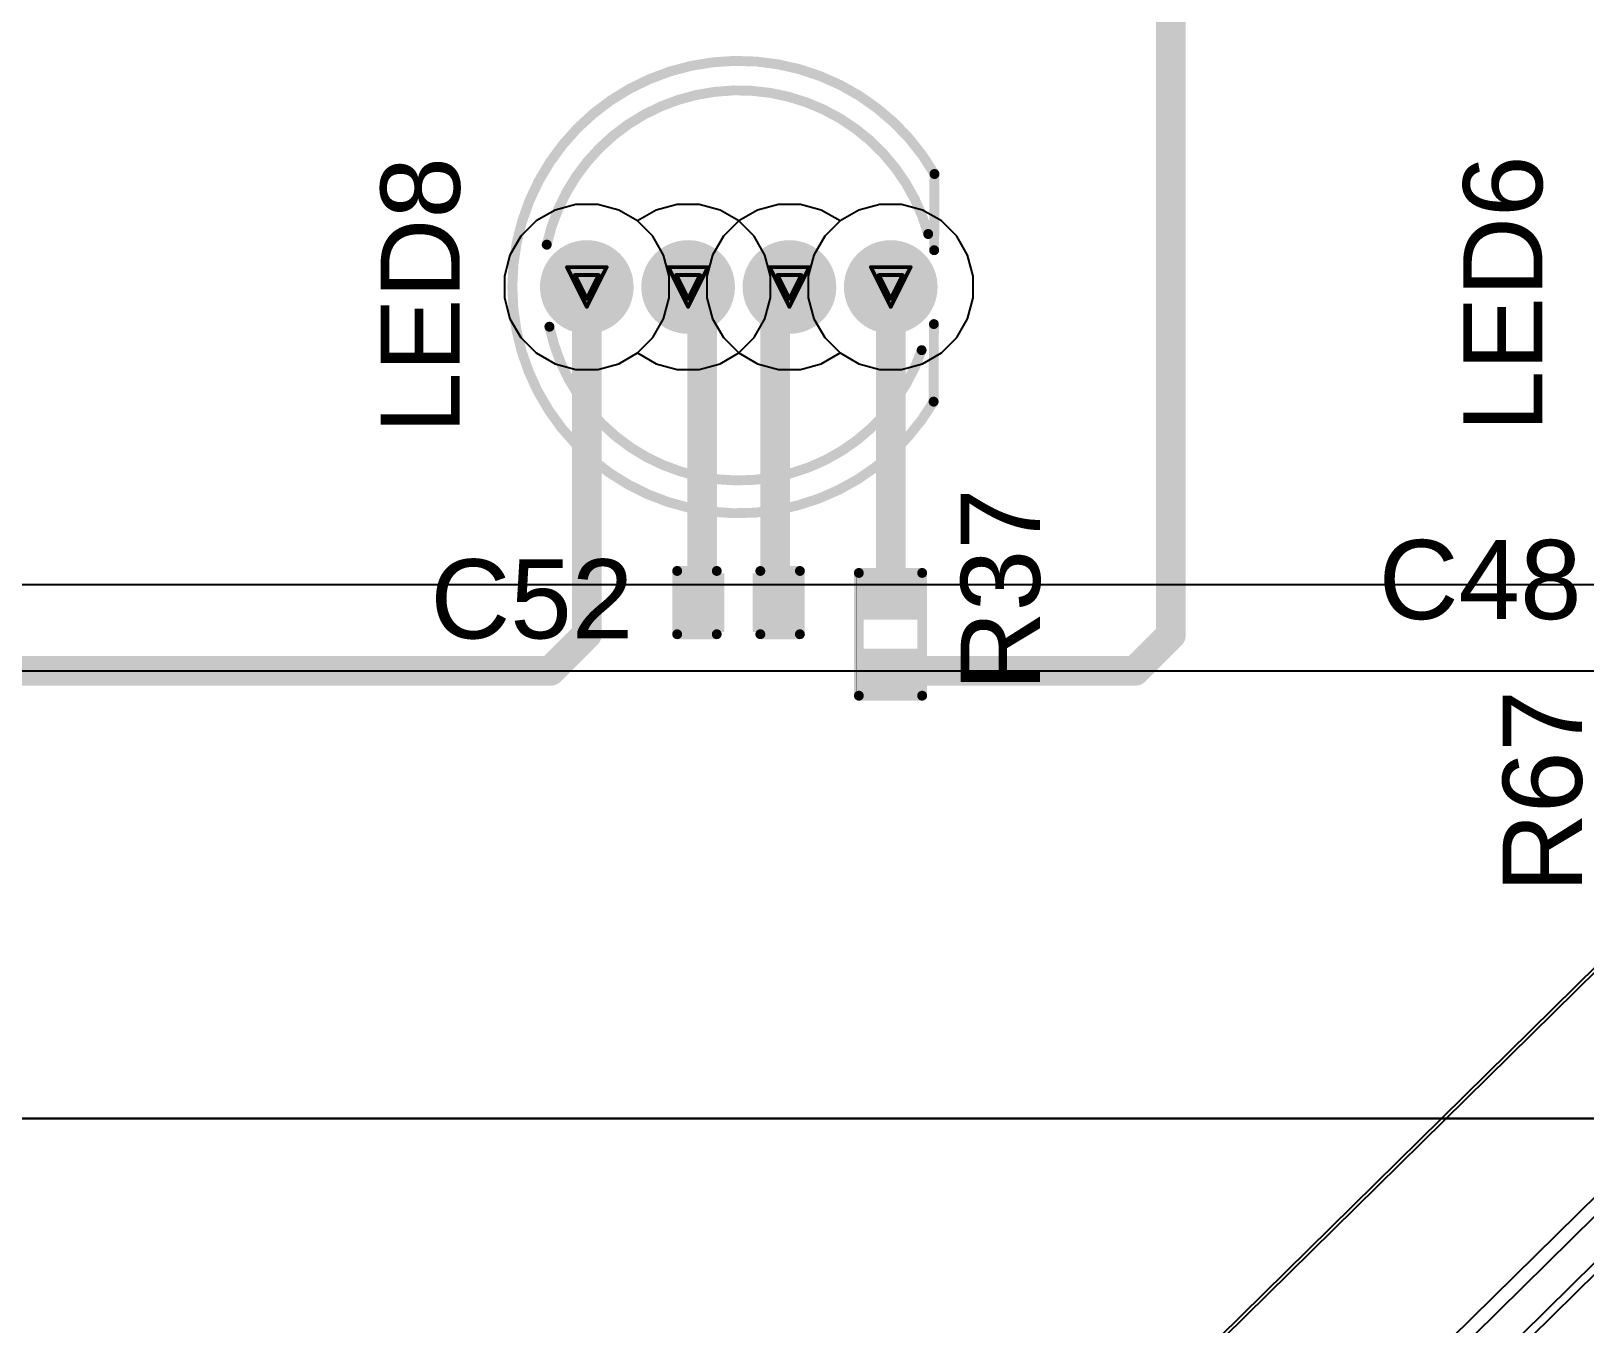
# Model space of a CAD drawing. Header units: inches. Extents: x -5 to 5328, y -4 to 5281.
# Drawn here: x 15.06 to 34.99, y 63.4 to 79.99 of the extents above; entities that cross this region are included whole.
import ezdxf

# ---------------------------------------------------------------- set-up
doc = ezdxf.new("R2010")
doc.units = ezdxf.units.IN
for name, color, linetype in [('Bottom Layer', 5, 'Continuous'), ('Bottom Solder', 6, 'Continuous'), ('Drill Drawing', 1, 'Continuous'), ('Layer 1', 16, 'Continuous'), ('Layer 2', 76, 'Continuous'), ('Multi-Layer', 9, 'Continuous'), ('Pad Holes', 156, 'Continuous'), ('Top Layer', 1, 'Continuous'), ('Top Overlay', 2, 'Continuous'), ('Top Paste', 8, 'Continuous'), ('Top Solder', 216, 'Continuous')]:
    doc.layers.add(name, color=color, linetype=linetype)
doc.styles.add('Arial', font='', dxfattribs={"height": 0.2})
doc.styles.get('Arial').set_extended_font_data('Arial')

# ---------------------------------------------------------------- blocks, each defined once
blk = doc.blocks.new('R___0402_5')
at = {"layer": 'Top Layer'}
for points in [[(-0.699, -0.318), (-0.699, 0.317), (-0.241, 0.317), (-0.241, -0.318)], [(0.241, -0.318), (0.241, 0.317), (0.699, 0.317), (0.699, -0.318)]]:
    blk.add_hatch(color=1, dxfattribs=at).paths.add_polyline_path(points)
at = {"layer": 'Top Paste'}
for points in [[(-0.699, -0.318), (-0.699, 0.317), (-0.241, 0.317), (-0.241, -0.318)], [(0.241, -0.318), (0.241, 0.317), (0.699, 0.317), (0.699, -0.318)]]:
    blk.add_hatch(color=8, dxfattribs=at).paths.add_polyline_path(points)
at = {"layer": 'Top Solder'}
for points in [[(-0.754, -0.373), (-0.754, 0.373), (-0.186, 0.373), (-0.186, -0.373)], [(0.186, -0.373), (0.186, 0.373), (0.754, 0.373), (0.754, -0.373)]]:
    blk.add_hatch(color=216, dxfattribs=at).paths.add_polyline_path(points)
at = {"layer": 'Top Overlay'}
for points in [[(0.787, 0.406, 0.127, 0.127, 0), (-0.787, 0.406, 0.127, 0.127, 0)], [(-0.787, -0.406, 0.127, 0.127, 0), (-0.787, 0.406, 0.127, 0.127, 0)], [(0.787, -0.406, 0.127, 0.127, 0), (0.787, 0.406, 0.127, 0.127, 0)], [(0.787, -0.406, 0.127, 0.127, 0), (-0.787, -0.406, 0.127, 0.127, 0)], [(0.813, -0.432, 0.00323, 0.00323, 0), (-0.813, -0.432, 0.00323, 0.00323, 0)]]:
    blk.add_lwpolyline(points, format="xyseb", dxfattribs=at)
for points in [[(-0.819, 0.406, 0.0635, 0.0635, 1), (-0.756, 0.406, 0.0635, 0.0635, 1)], [(-0.819, 0.406, 0.0635, 0.0635, 1), (-0.756, 0.406, 0.0635, 0.0635, 1)], [(0.756, 0.406, 0.0635, 0.0635, 1), (0.819, 0.406, 0.0635, 0.0635, 1)], [(0.756, 0.406, 0.0635, 0.0635, 1), (0.819, 0.406, 0.0635, 0.0635, 1)], [(-0.819, -0.406, 0.0635, 0.0635, 1), (-0.756, -0.406, 0.0635, 0.0635, 1)], [(-0.819, -0.406, 0.0635, 0.0635, 1), (-0.756, -0.406, 0.0635, 0.0635, 1)], [(0.756, -0.406, 0.0635, 0.0635, 1), (0.819, -0.406, 0.0635, 0.0635, 1)], [(0.756, -0.406, 0.0635, 0.0635, 1), (0.819, -0.406, 0.0635, 0.0635, 1)], [(-0.814, -0.432, 0.00161, 0.00161, 1), (-0.812, -0.432, 0.00161, 0.00161, 1)], [(0.812, -0.432, 0.00161, 0.00161, 1), (0.814, -0.432, 0.00161, 0.00161, 1)]]:
    blk.add_lwpolyline(points, format="xyseb", close=True, dxfattribs=at)
blk = doc.blocks.new('28_UFQFPN__4_4__7')
at = {"layer": 'Top Solder'}
for p in [(-1.739, 1.711), (-1.589, -1.289), (-1.289, -1.589), (-1.289, 2.211), (1.711, 2.211), (2.211, 1.711)]:
    blk.add_line(p, (5314.123, 5237.764), dxfattribs=at)
blk = doc.blocks.new('WS2812D_F5_109')
at = {"layer": 'Bottom Layer'}
h = blk.add_hatch(color=5, dxfattribs=at)
edge = h.paths.add_edge_path()
edge.add_arc((-1.95, 0), 0.55, 0, 360)
h = blk.add_hatch(color=5, dxfattribs=at)
edge = h.paths.add_edge_path()
edge.add_arc((-0.65, 0), 0.55, 0, 360)
h = blk.add_hatch(color=5, dxfattribs=at)
edge = h.paths.add_edge_path()
edge.add_arc((0.65, 0), 0.55, 0, 360)
h = blk.add_hatch(color=5, dxfattribs=at)
edge = h.paths.add_edge_path()
edge.add_arc((1.95, 0), 0.55, 0, 360)
at = {"layer": 'Bottom Solder'}
h = blk.add_hatch(color=6, dxfattribs=at)
edge = h.paths.add_edge_path()
edge.add_arc((-1.95, 0), 0.601, 0, 360)
h = blk.add_hatch(color=6, dxfattribs=at)
edge = h.paths.add_edge_path()
edge.add_arc((-0.65, 0), 0.601, 0, 360)
h = blk.add_hatch(color=6, dxfattribs=at)
edge = h.paths.add_edge_path()
edge.add_arc((0.65, 0), 0.601, 0, 360)
h = blk.add_hatch(color=6, dxfattribs=at)
edge = h.paths.add_edge_path()
edge.add_arc((1.95, 0), 0.601, 0, 360)
at = {"layer": 'Layer 1'}
h = blk.add_hatch(color=16, dxfattribs=at)
edge = h.paths.add_edge_path()
edge.add_arc((-1.95, 0), 0.55, 0, 360)
h = blk.add_hatch(color=16, dxfattribs=at)
edge = h.paths.add_edge_path()
edge.add_arc((-0.65, 0), 0.55, 0, 360)
h = blk.add_hatch(color=16, dxfattribs=at)
edge = h.paths.add_edge_path()
edge.add_arc((0.65, 0), 0.55, 0, 360)
h = blk.add_hatch(color=16, dxfattribs=at)
edge = h.paths.add_edge_path()
edge.add_arc((1.95, 0), 0.55, 0, 360)
at = {"layer": 'Layer 2'}
h = blk.add_hatch(color=76, dxfattribs=at)
edge = h.paths.add_edge_path()
edge.add_arc((-1.95, 0), 0.55, 0, 360)
h = blk.add_hatch(color=76, dxfattribs=at)
edge = h.paths.add_edge_path()
edge.add_arc((-0.65, 0), 0.55, 0, 360)
h = blk.add_hatch(color=76, dxfattribs=at)
edge = h.paths.add_edge_path()
edge.add_arc((0.65, 0), 0.55, 0, 360)
h = blk.add_hatch(color=76, dxfattribs=at)
edge = h.paths.add_edge_path()
edge.add_arc((1.95, 0), 0.55, 0, 360)
at = {"layer": 'Multi-Layer'}
h = blk.add_hatch(color=9, dxfattribs=at)
edge = h.paths.add_edge_path()
edge.add_arc((-1.95, 0), 0.55, 0, 360)
h = blk.add_hatch(color=9, dxfattribs=at)
edge = h.paths.add_edge_path()
edge.add_arc((-0.65, 0), 0.55, 0, 360)
h = blk.add_hatch(color=9, dxfattribs=at)
edge = h.paths.add_edge_path()
edge.add_arc((0.65, 0), 0.55, 0, 360)
h = blk.add_hatch(color=9, dxfattribs=at)
edge = h.paths.add_edge_path()
edge.add_arc((1.95, 0), 0.55, 0, 360)
at = {"layer": 'Pad Holes'}
h = blk.add_hatch(color=7, dxfattribs=at)
edge = h.paths.add_edge_path()
edge.add_arc((-1.95, 0), 0.36, 0, 360)
h = blk.add_hatch(color=7, dxfattribs=at)
edge = h.paths.add_edge_path()
edge.add_arc((-0.65, 0), 0.36, 0, 360)
h = blk.add_hatch(color=7, dxfattribs=at)
edge = h.paths.add_edge_path()
edge.add_arc((0.65, 0), 0.36, 0, 360)
h = blk.add_hatch(color=7, dxfattribs=at)
edge = h.paths.add_edge_path()
edge.add_arc((1.95, 0), 0.36, 0, 360)
at = {"layer": 'Top Layer'}
h = blk.add_hatch(color=1, dxfattribs=at)
edge = h.paths.add_edge_path()
edge.add_arc((-1.95, 0), 0.55, 0, 360)
h = blk.add_hatch(color=1, dxfattribs=at)
edge = h.paths.add_edge_path()
edge.add_arc((-0.65, 0), 0.55, 0, 360)
h = blk.add_hatch(color=1, dxfattribs=at)
edge = h.paths.add_edge_path()
edge.add_arc((0.65, 0), 0.55, 0, 360)
h = blk.add_hatch(color=1, dxfattribs=at)
edge = h.paths.add_edge_path()
edge.add_arc((1.95, 0), 0.55, 0, 360)
at = {"layer": 'Top Solder'}
h = blk.add_hatch(color=216, dxfattribs=at)
edge = h.paths.add_edge_path()
edge.add_arc((-1.95, 0), 0.601, 0, 360)
h = blk.add_hatch(color=216, dxfattribs=at)
edge = h.paths.add_edge_path()
edge.add_arc((-0.65, 0), 0.601, 0, 360)
h = blk.add_hatch(color=216, dxfattribs=at)
edge = h.paths.add_edge_path()
edge.add_arc((0.65, 0), 0.601, 0, 360)
h = blk.add_hatch(color=216, dxfattribs=at)
edge = h.paths.add_edge_path()
edge.add_arc((1.95, 0), 0.601, 0, 360)
at = {"layer": 'Top Overlay'}
for points in [[(2.5, -1.471, 0.127, 0.127, -3.705201), (2.511, 1.45, 0.127, 0.127, 0)], [(-2.464, 0.543, 0.127, 0.127, -0.780857), (2.43, 0.68, 0.127, 0.127, 0)], [(2.507, 0.472, 0.127, 0.127, 0), (2.511, 1.45, 0.127, 0.127, 0)], [(2.347, -0.811, 0.127, 0.127, -0.760948), (-2.43, -0.51, 0.127, 0.127, 0)], [(2.5, -1.471, 0.127, 0.127, 0), (2.504, -0.476, 0.127, 0.127, 0)]]:
    blk.add_lwpolyline(points, format="xyseb", dxfattribs=at)
for points in [[(2.479, 1.45, 0.0635, 0.0635, 1), (2.543, 1.45, 0.0635, 0.0635, 1)], [(2.479, 1.45, 0.0635, 0.0635, 1), (2.543, 1.45, 0.0635, 0.0635, 1)], [(-2.496, 0.543, 0.0635, 0.0635, 1), (-2.432, 0.543, 0.0635, 0.0635, 1)], [(2.398, 0.68, 0.0635, 0.0635, 1), (2.462, 0.68, 0.0635, 0.0635, 1)], [(2.475, 0.472, 0.0635, 0.0635, 1), (2.539, 0.472, 0.0635, 0.0635, 1)], [(-2.462, -0.51, 0.0635, 0.0635, 1), (-2.398, -0.51, 0.0635, 0.0635, 1)], [(2.472, -0.476, 0.0635, 0.0635, 1), (2.535, -0.476, 0.0635, 0.0635, 1)], [(2.315, -0.811, 0.0635, 0.0635, 1), (2.378, -0.811, 0.0635, 0.0635, 1)], [(2.468, -1.471, 0.0635, 0.0635, 1), (2.532, -1.471, 0.0635, 0.0635, 1)], [(2.468, -1.471, 0.0635, 0.0635, 1), (2.532, -1.471, 0.0635, 0.0635, 1)]]:
    blk.add_lwpolyline(points, format="xyseb", close=True, dxfattribs=at)
blk = doc.blocks.new('C___0402_159')
at = {"layer": 'Top Layer'}
for points in [[(-0.699, -0.318), (-0.699, 0.318), (-0.241, 0.318), (-0.241, -0.318)], [(0.241, -0.318), (0.241, 0.318), (0.699, 0.318), (0.699, -0.318)]]:
    blk.add_hatch(color=1, dxfattribs=at).paths.add_polyline_path(points)
at = {"layer": 'Top Paste'}
for points in [[(-0.699, -0.318), (-0.699, 0.318), (-0.241, 0.318), (-0.241, -0.318)], [(0.241, -0.318), (0.241, 0.318), (0.699, 0.318), (0.699, -0.318)]]:
    blk.add_hatch(color=8, dxfattribs=at).paths.add_polyline_path(points)
at = {"layer": 'Top Solder'}
for points in [[(-0.758, -0.377), (-0.758, 0.377), (-0.181, 0.377), (-0.181, -0.377)], [(0.181, -0.377), (0.181, 0.377), (0.758, 0.377), (0.758, -0.377)]]:
    blk.add_hatch(color=216, dxfattribs=at).paths.add_polyline_path(points)
at = {"layer": 'Top Overlay'}
for points in [[(-0.787, -0.406, 0.127, 0.127, 0), (-0.787, 0.406, 0.127, 0.127, 0)], [(-0.787, 0.406, 0.127, 0.127, 0), (-0.279, 0.406, 0.127, 0.127, 0)], [(0.279, 0.406, 0.127, 0.127, 0), (0.787, 0.406, 0.127, 0.127, 0)], [(0.787, -0.406, 0.127, 0.127, 0), (0.787, 0.406, 0.127, 0.127, 0)], [(-0.787, -0.406, 0.127, 0.127, 0), (-0.279, -0.406, 0.127, 0.127, 0)], [(0.279, -0.406, 0.127, 0.127, 0), (0.787, -0.406, 0.127, 0.127, 0)]]:
    blk.add_lwpolyline(points, format="xyseb", dxfattribs=at)
for points in [[(-0.819, 0.406, 0.0635, 0.0635, 1), (-0.756, 0.406, 0.0635, 0.0635, 1)], [(-0.819, 0.406, 0.0635, 0.0635, 1), (-0.756, 0.406, 0.0635, 0.0635, 1)], [(-0.311, 0.406, 0.0635, 0.0635, 1), (-0.248, 0.406, 0.0635, 0.0635, 1)], [(0.248, 0.406, 0.0635, 0.0635, 1), (0.311, 0.406, 0.0635, 0.0635, 1)], [(0.756, 0.406, 0.0635, 0.0635, 1), (0.819, 0.406, 0.0635, 0.0635, 1)], [(0.756, 0.406, 0.0635, 0.0635, 1), (0.819, 0.406, 0.0635, 0.0635, 1)], [(-0.819, -0.406, 0.0635, 0.0635, 1), (-0.756, -0.406, 0.0635, 0.0635, 1)], [(-0.819, -0.406, 0.0635, 0.0635, 1), (-0.756, -0.406, 0.0635, 0.0635, 1)], [(-0.311, -0.406, 0.0635, 0.0635, 1), (-0.248, -0.406, 0.0635, 0.0635, 1)], [(0.248, -0.406, 0.0635, 0.0635, 1), (0.311, -0.406, 0.0635, 0.0635, 1)], [(0.756, -0.406, 0.0635, 0.0635, 1), (0.819, -0.406, 0.0635, 0.0635, 1)], [(0.756, -0.406, 0.0635, 0.0635, 1), (0.819, -0.406, 0.0635, 0.0635, 1)]]:
    blk.add_lwpolyline(points, format="xyseb", close=True, dxfattribs=at)

msp = doc.modelspace()

# ---------------------------------------------------------------- linework, layer by layer
at = {"layer": 'Bottom Layer'}
for p, q in [((22.048, 77.768), (21.779, 77.696)), ((22.327, 77.768), (22.048, 77.768)), ((22.596, 77.696), (22.327, 77.768)), ((24.648, 77.768), (24.379, 77.696)), ((24.927, 77.768), (24.648, 77.768)), ((25.196, 77.696), (24.927, 77.768)), ((25.948, 77.768), (25.679, 77.696)), ((26.226, 77.768), (25.948, 77.768)), ((26.496, 77.696), (26.226, 77.768)), ((21.779, 77.696), (21.538, 77.557)), ((22.837, 77.557), (22.596, 77.696)), ((24.379, 77.696), (24.138, 77.557)), ((25.437, 77.557), (25.196, 77.696)), ((25.679, 77.696), (25.438, 77.557)), ((26.737, 77.557), (26.496, 77.696)), ((21.538, 77.557), (21.341, 77.36)), ((23.034, 77.36), (22.837, 77.557)), ((24.138, 77.557), (23.941, 77.36)), ((25.438, 77.557), (25.437, 77.556)), ((25.437, 77.556), (25.437, 77.557)), ((26.934, 77.36), (26.737, 77.557)), ((21.341, 77.36), (21.201, 77.118)), ((23.173, 77.118), (23.034, 77.36)), ((23.941, 77.36), (23.801, 77.118)), ((27.073, 77.118), (26.934, 77.36)), ((21.201, 77.118), (21.129, 76.849)), ((23.245, 76.849), (23.173, 77.118)), ((23.801, 77.118), (23.729, 76.849)), ((27.145, 76.849), (27.073, 77.118)), ((21.129, 76.849), (21.129, 76.571)), ((23.245, 76.571), (23.245, 76.849)), ((23.729, 76.849), (23.729, 76.571)), ((27.145, 76.571), (27.145, 76.849)), ((21.129, 76.571), (21.201, 76.302)), ((23.173, 76.302), (23.245, 76.571)), ((23.729, 76.571), (23.801, 76.302)), ((27.073, 76.302), (27.145, 76.571)), ((21.201, 76.302), (21.341, 76.06)), ((23.034, 76.06), (23.173, 76.302)), ((23.801, 76.302), (23.941, 76.06)), ((26.934, 76.06), (27.073, 76.302)), ((21.341, 76.06), (21.538, 75.863)), ((22.837, 75.863), (23.034, 76.06)), ((23.941, 76.06), (24.138, 75.863)), ((26.737, 75.863), (26.934, 76.06)), ((21.538, 75.863), (21.779, 75.724)), ((22.596, 75.724), (22.837, 75.863)), ((24.138, 75.863), (24.379, 75.724)), ((25.196, 75.724), (25.437, 75.863)), ((25.437, 75.863), (25.437, 75.864)), ((25.437, 75.864), (25.438, 75.863)), ((25.438, 75.863), (25.679, 75.724)), ((26.496, 75.724), (26.737, 75.863)), ((21.779, 75.724), (22.048, 75.652)), ((22.048, 75.652), (22.327, 75.652)), ((22.327, 75.652), (22.596, 75.724)), ((24.379, 75.724), (24.648, 75.652)), ((24.648, 75.652), (24.927, 75.652)), ((24.927, 75.652), (25.196, 75.724)), ((25.679, 75.724), (25.948, 75.652)), ((25.948, 75.652), (26.226, 75.652)), ((26.226, 75.652), (26.496, 75.724))]:
    msp.add_line(p, q, dxfattribs=at)
at = {"layer": 'Drill Drawing'}
for points in [[(21.933, 76.964, 0.0508, 0.0508, 0), (22.441, 76.964, 0.0508, 0.0508, 0)], [(21.933, 76.964, 0.0508, 0.0508, 0), (22.187, 76.456, 0.0508, 0.0508, 0)], [(22.187, 76.456, 0.0508, 0.0508, 0), (22.441, 76.964, 0.0508, 0.0508, 0)], [(23.233, 76.964, 0.0508, 0.0508, 0), (23.741, 76.964, 0.0508, 0.0508, 0)], [(23.233, 76.964, 0.0508, 0.0508, 0), (23.487, 76.456, 0.0508, 0.0508, 0)], [(23.487, 76.456, 0.0508, 0.0508, 0), (23.741, 76.964, 0.0508, 0.0508, 0)], [(24.533, 76.964, 0.0508, 0.0508, 0), (25.041, 76.964, 0.0508, 0.0508, 0)], [(24.533, 76.964, 0.0508, 0.0508, 0), (24.787, 76.456, 0.0508, 0.0508, 0)], [(24.787, 76.456, 0.0508, 0.0508, 0), (25.041, 76.964, 0.0508, 0.0508, 0)], [(25.833, 76.964, 0.0508, 0.0508, 0), (26.341, 76.964, 0.0508, 0.0508, 0)], [(25.833, 76.964, 0.0508, 0.0508, 0), (26.087, 76.456, 0.0508, 0.0508, 0)], [(26.087, 76.456, 0.0508, 0.0508, 0), (26.341, 76.964, 0.0508, 0.0508, 0)], [(22.035, 76.862, 0.0508, 0.0508, 0), (22.34, 76.862, 0.0508, 0.0508, 0)], [(22.035, 76.862, 0.0508, 0.0508, 0), (22.187, 76.558, 0.0508, 0.0508, 0)], [(22.187, 76.558, 0.0508, 0.0508, 0), (22.34, 76.862, 0.0508, 0.0508, 0)], [(23.335, 76.862, 0.0508, 0.0508, 0), (23.64, 76.862, 0.0508, 0.0508, 0)], [(23.335, 76.862, 0.0508, 0.0508, 0), (23.487, 76.558, 0.0508, 0.0508, 0)], [(23.487, 76.558, 0.0508, 0.0508, 0), (23.64, 76.862, 0.0508, 0.0508, 0)], [(24.635, 76.862, 0.0508, 0.0508, 0), (24.94, 76.862, 0.0508, 0.0508, 0)], [(24.635, 76.862, 0.0508, 0.0508, 0), (24.787, 76.558, 0.0508, 0.0508, 0)], [(24.787, 76.558, 0.0508, 0.0508, 0), (24.94, 76.862, 0.0508, 0.0508, 0)], [(25.935, 76.862, 0.0508, 0.0508, 0), (26.24, 76.862, 0.0508, 0.0508, 0)], [(25.935, 76.862, 0.0508, 0.0508, 0), (26.087, 76.558, 0.0508, 0.0508, 0)], [(26.087, 76.558, 0.0508, 0.0508, 0), (26.24, 76.862, 0.0508, 0.0508, 0)]]:
    msp.add_lwpolyline(points, format="xyseb", dxfattribs=at)
for points in [[(21.921, 76.964, 0.0254, 0.0254, 1), (21.946, 76.964, 0.0254, 0.0254, 1)], [(21.921, 76.964, 0.0254, 0.0254, 1), (21.946, 76.964, 0.0254, 0.0254, 1)], [(22.429, 76.964, 0.0254, 0.0254, 1), (22.454, 76.964, 0.0254, 0.0254, 1)], [(22.429, 76.964, 0.0254, 0.0254, 1), (22.454, 76.964, 0.0254, 0.0254, 1)], [(23.221, 76.964, 0.0254, 0.0254, 1), (23.246, 76.964, 0.0254, 0.0254, 1)], [(23.221, 76.964, 0.0254, 0.0254, 1), (23.246, 76.964, 0.0254, 0.0254, 1)], [(23.729, 76.964, 0.0254, 0.0254, 1), (23.754, 76.964, 0.0254, 0.0254, 1)], [(23.729, 76.964, 0.0254, 0.0254, 1), (23.754, 76.964, 0.0254, 0.0254, 1)], [(24.521, 76.964, 0.0254, 0.0254, 1), (24.546, 76.964, 0.0254, 0.0254, 1)], [(24.521, 76.964, 0.0254, 0.0254, 1), (24.546, 76.964, 0.0254, 0.0254, 1)], [(25.029, 76.964, 0.0254, 0.0254, 1), (25.054, 76.964, 0.0254, 0.0254, 1)], [(25.029, 76.964, 0.0254, 0.0254, 1), (25.054, 76.964, 0.0254, 0.0254, 1)], [(25.82, 76.964, 0.0254, 0.0254, 1), (25.846, 76.964, 0.0254, 0.0254, 1)], [(25.82, 76.964, 0.0254, 0.0254, 1), (25.846, 76.964, 0.0254, 0.0254, 1)], [(26.328, 76.964, 0.0254, 0.0254, 1), (26.354, 76.964, 0.0254, 0.0254, 1)], [(26.328, 76.964, 0.0254, 0.0254, 1), (26.354, 76.964, 0.0254, 0.0254, 1)], [(22.022, 76.862, 0.0254, 0.0254, 1), (22.048, 76.862, 0.0254, 0.0254, 1)], [(22.022, 76.862, 0.0254, 0.0254, 1), (22.048, 76.862, 0.0254, 0.0254, 1)], [(22.327, 76.862, 0.0254, 0.0254, 1), (22.352, 76.862, 0.0254, 0.0254, 1)], [(22.327, 76.862, 0.0254, 0.0254, 1), (22.352, 76.862, 0.0254, 0.0254, 1)], [(23.322, 76.862, 0.0254, 0.0254, 1), (23.348, 76.862, 0.0254, 0.0254, 1)], [(23.322, 76.862, 0.0254, 0.0254, 1), (23.348, 76.862, 0.0254, 0.0254, 1)], [(23.627, 76.862, 0.0254, 0.0254, 1), (23.652, 76.862, 0.0254, 0.0254, 1)], [(23.627, 76.862, 0.0254, 0.0254, 1), (23.652, 76.862, 0.0254, 0.0254, 1)], [(24.622, 76.862, 0.0254, 0.0254, 1), (24.648, 76.862, 0.0254, 0.0254, 1)], [(24.622, 76.862, 0.0254, 0.0254, 1), (24.648, 76.862, 0.0254, 0.0254, 1)], [(24.927, 76.862, 0.0254, 0.0254, 1), (24.952, 76.862, 0.0254, 0.0254, 1)], [(24.927, 76.862, 0.0254, 0.0254, 1), (24.952, 76.862, 0.0254, 0.0254, 1)], [(25.922, 76.862, 0.0254, 0.0254, 1), (25.947, 76.862, 0.0254, 0.0254, 1)], [(25.922, 76.862, 0.0254, 0.0254, 1), (25.947, 76.862, 0.0254, 0.0254, 1)], [(26.227, 76.862, 0.0254, 0.0254, 1), (26.252, 76.862, 0.0254, 0.0254, 1)], [(26.227, 76.862, 0.0254, 0.0254, 1), (26.252, 76.862, 0.0254, 0.0254, 1)], [(22.175, 76.558, 0.0254, 0.0254, 1), (22.2, 76.558, 0.0254, 0.0254, 1)], [(22.175, 76.558, 0.0254, 0.0254, 1), (22.2, 76.558, 0.0254, 0.0254, 1)], [(23.475, 76.558, 0.0254, 0.0254, 1), (23.5, 76.558, 0.0254, 0.0254, 1)], [(23.475, 76.558, 0.0254, 0.0254, 1), (23.5, 76.558, 0.0254, 0.0254, 1)], [(24.775, 76.558, 0.0254, 0.0254, 1), (24.8, 76.558, 0.0254, 0.0254, 1)], [(24.775, 76.558, 0.0254, 0.0254, 1), (24.8, 76.558, 0.0254, 0.0254, 1)], [(26.074, 76.558, 0.0254, 0.0254, 1), (26.1, 76.558, 0.0254, 0.0254, 1)], [(26.074, 76.558, 0.0254, 0.0254, 1), (26.1, 76.558, 0.0254, 0.0254, 1)], [(22.175, 76.456, 0.0254, 0.0254, 1), (22.2, 76.456, 0.0254, 0.0254, 1)], [(22.175, 76.456, 0.0254, 0.0254, 1), (22.2, 76.456, 0.0254, 0.0254, 1)], [(23.475, 76.456, 0.0254, 0.0254, 1), (23.5, 76.456, 0.0254, 0.0254, 1)], [(23.475, 76.456, 0.0254, 0.0254, 1), (23.5, 76.456, 0.0254, 0.0254, 1)], [(24.775, 76.456, 0.0254, 0.0254, 1), (24.8, 76.456, 0.0254, 0.0254, 1)], [(24.775, 76.456, 0.0254, 0.0254, 1), (24.8, 76.456, 0.0254, 0.0254, 1)], [(26.074, 76.456, 0.0254, 0.0254, 1), (26.1, 76.456, 0.0254, 0.0254, 1)], [(26.074, 76.456, 0.0254, 0.0254, 1), (26.1, 76.456, 0.0254, 0.0254, 1)]]:
    msp.add_lwpolyline(points, format="xyseb", close=True, dxfattribs=at)
at = {"layer": 'Layer 1'}
for p, q in [((22.048, 77.768), (21.779, 77.696)), ((22.327, 77.768), (22.048, 77.768)), ((22.596, 77.696), (22.327, 77.768)), ((24.648, 77.768), (24.379, 77.696)), ((24.927, 77.768), (24.648, 77.768)), ((25.196, 77.696), (24.927, 77.768)), ((25.948, 77.768), (25.679, 77.696)), ((26.226, 77.768), (25.948, 77.768)), ((26.496, 77.696), (26.226, 77.768)), ((21.779, 77.696), (21.538, 77.557)), ((22.837, 77.557), (22.596, 77.696)), ((24.379, 77.696), (24.138, 77.557)), ((25.437, 77.557), (25.196, 77.696)), ((25.679, 77.696), (25.438, 77.557)), ((26.737, 77.557), (26.496, 77.696)), ((21.538, 77.557), (21.341, 77.36)), ((23.034, 77.36), (22.837, 77.557)), ((24.138, 77.557), (23.941, 77.36)), ((25.438, 77.557), (25.437, 77.556)), ((25.437, 77.556), (25.437, 77.557)), ((26.934, 77.36), (26.737, 77.557)), ((21.341, 77.36), (21.201, 77.118)), ((23.173, 77.118), (23.034, 77.36)), ((23.941, 77.36), (23.801, 77.118)), ((27.073, 77.118), (26.934, 77.36)), ((21.201, 77.118), (21.129, 76.849)), ((23.245, 76.849), (23.173, 77.118)), ((23.801, 77.118), (23.729, 76.849)), ((27.145, 76.849), (27.073, 77.118)), ((21.129, 76.849), (21.129, 76.571)), ((23.245, 76.571), (23.245, 76.849)), ((23.729, 76.849), (23.729, 76.571)), ((27.145, 76.571), (27.145, 76.849)), ((21.129, 76.571), (21.201, 76.302)), ((23.173, 76.302), (23.245, 76.571)), ((23.729, 76.571), (23.801, 76.302)), ((27.073, 76.302), (27.145, 76.571)), ((21.201, 76.302), (21.341, 76.06)), ((23.034, 76.06), (23.173, 76.302)), ((23.801, 76.302), (23.941, 76.06)), ((26.934, 76.06), (27.073, 76.302)), ((21.341, 76.06), (21.538, 75.863)), ((22.837, 75.863), (23.034, 76.06)), ((23.941, 76.06), (24.138, 75.863)), ((26.737, 75.863), (26.934, 76.06)), ((21.538, 75.863), (21.779, 75.724)), ((22.596, 75.724), (22.837, 75.863)), ((24.138, 75.863), (24.379, 75.724)), ((25.196, 75.724), (25.437, 75.863)), ((25.437, 75.863), (25.437, 75.864)), ((25.437, 75.864), (25.438, 75.863)), ((25.438, 75.863), (25.679, 75.724)), ((26.496, 75.724), (26.737, 75.863)), ((21.779, 75.724), (22.048, 75.652)), ((22.048, 75.652), (22.327, 75.652)), ((22.327, 75.652), (22.596, 75.724)), ((24.379, 75.724), (24.648, 75.652)), ((24.648, 75.652), (24.927, 75.652)), ((24.927, 75.652), (25.196, 75.724)), ((25.679, 75.724), (25.948, 75.652)), ((25.948, 75.652), (26.226, 75.652)), ((26.226, 75.652), (26.496, 75.724))]:
    msp.add_line(p, q, dxfattribs=at)
at = {"layer": 'Layer 2'}
for p, q in [((22.048, 77.768), (21.779, 77.696)), ((22.327, 77.768), (22.048, 77.768)), ((22.596, 77.696), (22.327, 77.768)), ((23.348, 77.768), (23.079, 77.696)), ((23.627, 77.768), (23.348, 77.768)), ((23.896, 77.696), (23.627, 77.768)), ((25.948, 77.768), (25.679, 77.696)), ((26.226, 77.768), (25.948, 77.768)), ((26.496, 77.696), (26.226, 77.768)), ((21.779, 77.696), (21.538, 77.557)), ((22.837, 77.557), (22.596, 77.696)), ((23.079, 77.696), (22.838, 77.557)), ((24.137, 77.557), (23.896, 77.696)), ((25.679, 77.696), (25.438, 77.557)), ((26.737, 77.557), (26.496, 77.696)), ((21.538, 77.557), (21.341, 77.36)), ((22.838, 77.557), (22.837, 77.556)), ((22.837, 77.556), (22.837, 77.557)), ((24.334, 77.36), (24.137, 77.557)), ((25.438, 77.557), (25.241, 77.36)), ((26.934, 77.36), (26.737, 77.557)), ((21.341, 77.36), (21.201, 77.118)), ((24.473, 77.118), (24.334, 77.36)), ((25.241, 77.36), (25.101, 77.118)), ((27.073, 77.118), (26.934, 77.36)), ((21.201, 77.118), (21.129, 76.849)), ((24.545, 76.849), (24.473, 77.118)), ((25.101, 77.118), (25.029, 76.849)), ((27.145, 76.849), (27.073, 77.118)), ((21.129, 76.849), (21.129, 76.571)), ((24.545, 76.571), (24.545, 76.849)), ((25.029, 76.849), (25.029, 76.571)), ((27.145, 76.571), (27.145, 76.849)), ((21.129, 76.571), (21.201, 76.302)), ((24.473, 76.302), (24.545, 76.571)), ((25.029, 76.571), (25.101, 76.302)), ((27.073, 76.302), (27.145, 76.571)), ((21.201, 76.302), (21.341, 76.06)), ((24.334, 76.06), (24.473, 76.302)), ((25.101, 76.302), (25.241, 76.06)), ((26.934, 76.06), (27.073, 76.302)), ((21.341, 76.06), (21.538, 75.863)), ((24.137, 75.863), (24.334, 76.06)), ((25.241, 76.06), (25.438, 75.863)), ((26.737, 75.863), (26.934, 76.06)), ((21.538, 75.863), (21.779, 75.724)), ((22.596, 75.724), (22.837, 75.863)), ((22.837, 75.863), (22.837, 75.864)), ((22.837, 75.864), (22.838, 75.863)), ((22.838, 75.863), (23.079, 75.724)), ((23.896, 75.724), (24.137, 75.863)), ((25.438, 75.863), (25.679, 75.724)), ((26.496, 75.724), (26.737, 75.863)), ((21.779, 75.724), (22.048, 75.652)), ((22.048, 75.652), (22.327, 75.652)), ((22.327, 75.652), (22.596, 75.724)), ((23.079, 75.724), (23.348, 75.652)), ((23.348, 75.652), (23.627, 75.652)), ((23.627, 75.652), (23.896, 75.724)), ((25.679, 75.724), (25.948, 75.652)), ((25.948, 75.652), (26.226, 75.652)), ((26.226, 75.652), (26.496, 75.724)), ((59.207, 72.889), (7.928, 72.889)), ((9.101, 71.784), (59.157, 71.784))]:
    msp.add_line(p, q, dxfattribs=at)
at = {"layer": 'Top Layer'}
for p, q in [((43.34, 66.042), (3.766, 66.042)), ((3.766, 66.042), (43.34, 66.042))]:
    msp.add_line(p, q, dxfattribs=at)
for points in [[(29.682, 72.245, 0.381, 0.381, 0), (29.682, 92.917, 0.381, 0.381, 0)], [(22.187, 72.254, 0.381, 0.381, 0), (22.187, 76.71, 0.381, 0.381, 0)], [(23.484, 76.724, 0.381, 0.381, 0), (23.668, 76.54, 0.381, 0.381, 0)], [(24.784, 76.495, 0.381, 0.381, 0), (24.784, 76.724, 0.381, 0.381, 0)], [(26.087, 72.724, 0.381, 0.381, 0), (26.087, 76.71, 0.381, 0.381, 0)], [(23.668, 72.664, 0.381, 0.381, 0), (23.668, 76.54, 0.381, 0.381, 0)], [(24.604, 76.315, 0.381, 0.381, 0), (24.784, 76.495, 0.381, 0.381, 0)], [(24.604, 72.66, 0.381, 0.381, 0), (24.604, 76.315, 0.381, 0.381, 0)], [(21.717, 71.784, 0.381, 0.381, 0), (22.187, 72.254, 0.381, 0.381, 0)], [(29.221, 71.784, 0.381, 0.381, 0), (29.682, 72.245, 0.381, 0.381, 0)], [(12.187, 71.784, 0.381, 0.381, 0), (21.717, 71.784, 0.381, 0.381, 0)], [(26.087, 71.784, 0.381, 0.381, 0), (29.221, 71.784, 0.381, 0.381, 0)]]:
    msp.add_lwpolyline(points, format="xyseb", dxfattribs=at)
for points in [[(22.092, 76.71, 0.191, 0.191, 1), (22.283, 76.71, 0.191, 0.191, 1)], [(23.389, 76.724, 0.191, 0.191, 1), (23.579, 76.724, 0.191, 0.191, 1)], [(24.689, 76.724, 0.191, 0.191, 1), (24.879, 76.724, 0.191, 0.191, 1)], [(25.992, 76.71, 0.191, 0.191, 1), (26.182, 76.71, 0.191, 0.191, 1)], [(23.573, 76.54, 0.191, 0.191, 1), (23.763, 76.54, 0.191, 0.191, 1)], [(23.573, 76.54, 0.191, 0.191, 1), (23.763, 76.54, 0.191, 0.191, 1)], [(24.689, 76.495, 0.191, 0.191, 1), (24.879, 76.495, 0.191, 0.191, 1)], [(24.689, 76.495, 0.191, 0.191, 1), (24.879, 76.495, 0.191, 0.191, 1)], [(24.509, 76.315, 0.191, 0.191, 1), (24.699, 76.315, 0.191, 0.191, 1)], [(24.509, 76.315, 0.191, 0.191, 1), (24.699, 76.315, 0.191, 0.191, 1)], [(23.573, 72.664, 0.191, 0.191, 1), (23.763, 72.664, 0.191, 0.191, 1)], [(24.509, 72.66, 0.191, 0.191, 1), (24.699, 72.66, 0.191, 0.191, 1)], [(25.992, 72.724, 0.191, 0.191, 1), (26.182, 72.724, 0.191, 0.191, 1)], [(22.092, 72.254, 0.191, 0.191, 1), (22.283, 72.254, 0.191, 0.191, 1)], [(22.092, 72.254, 0.191, 0.191, 1), (22.283, 72.254, 0.191, 0.191, 1)], [(29.587, 72.245, 0.191, 0.191, 1), (29.778, 72.245, 0.191, 0.191, 1)], [(29.587, 72.245, 0.191, 0.191, 1), (29.778, 72.245, 0.191, 0.191, 1)], [(21.622, 71.784, 0.191, 0.191, 1), (21.813, 71.784, 0.191, 0.191, 1)], [(21.622, 71.784, 0.191, 0.191, 1), (21.813, 71.784, 0.191, 0.191, 1)], [(25.992, 71.784, 0.191, 0.191, 1), (26.182, 71.784, 0.191, 0.191, 1)], [(29.126, 71.784, 0.191, 0.191, 1), (29.316, 71.784, 0.191, 0.191, 1)], [(29.126, 71.784, 0.191, 0.191, 1), (29.316, 71.784, 0.191, 0.191, 1)]]:
    msp.add_lwpolyline(points, format="xyseb", close=True, dxfattribs=at)

# ---------------------------------------------------------------- block references
for name, p in [('28_UFQFPN__4_4__7', (13.412, 43.115)), ('WS2812D_F5_109', (24.137, 76.71)), ('C___0402_159', (24.134, 72.66))]:
    msp.add_blockref(name, p)
at = {"rotation": 270}
msp.add_blockref('R___0402_5', (26.084, 72.253), dxfattribs=at)

# ---------------------------------------------------------------- texts
at = {"layer": 'Top Overlay', "style": 'Arial'}
for s, p in [('LED8', (20.557, 74.827)), ('LED6', (34.448, 74.848)), ('R37', (28.001, 71.523)), ('R67', (34.955, 68.935))]:
    msp.add_text(s, height=1.016, rotation=90, dxfattribs=at).set_placement(p)
for s, p in [('C48', (32.348, 72.448)), ('C52', (20.18, 72.2))]:
    msp.add_text(s, height=1.016, dxfattribs=at).set_placement(p)

doc.saveas('drawing.dxf')
